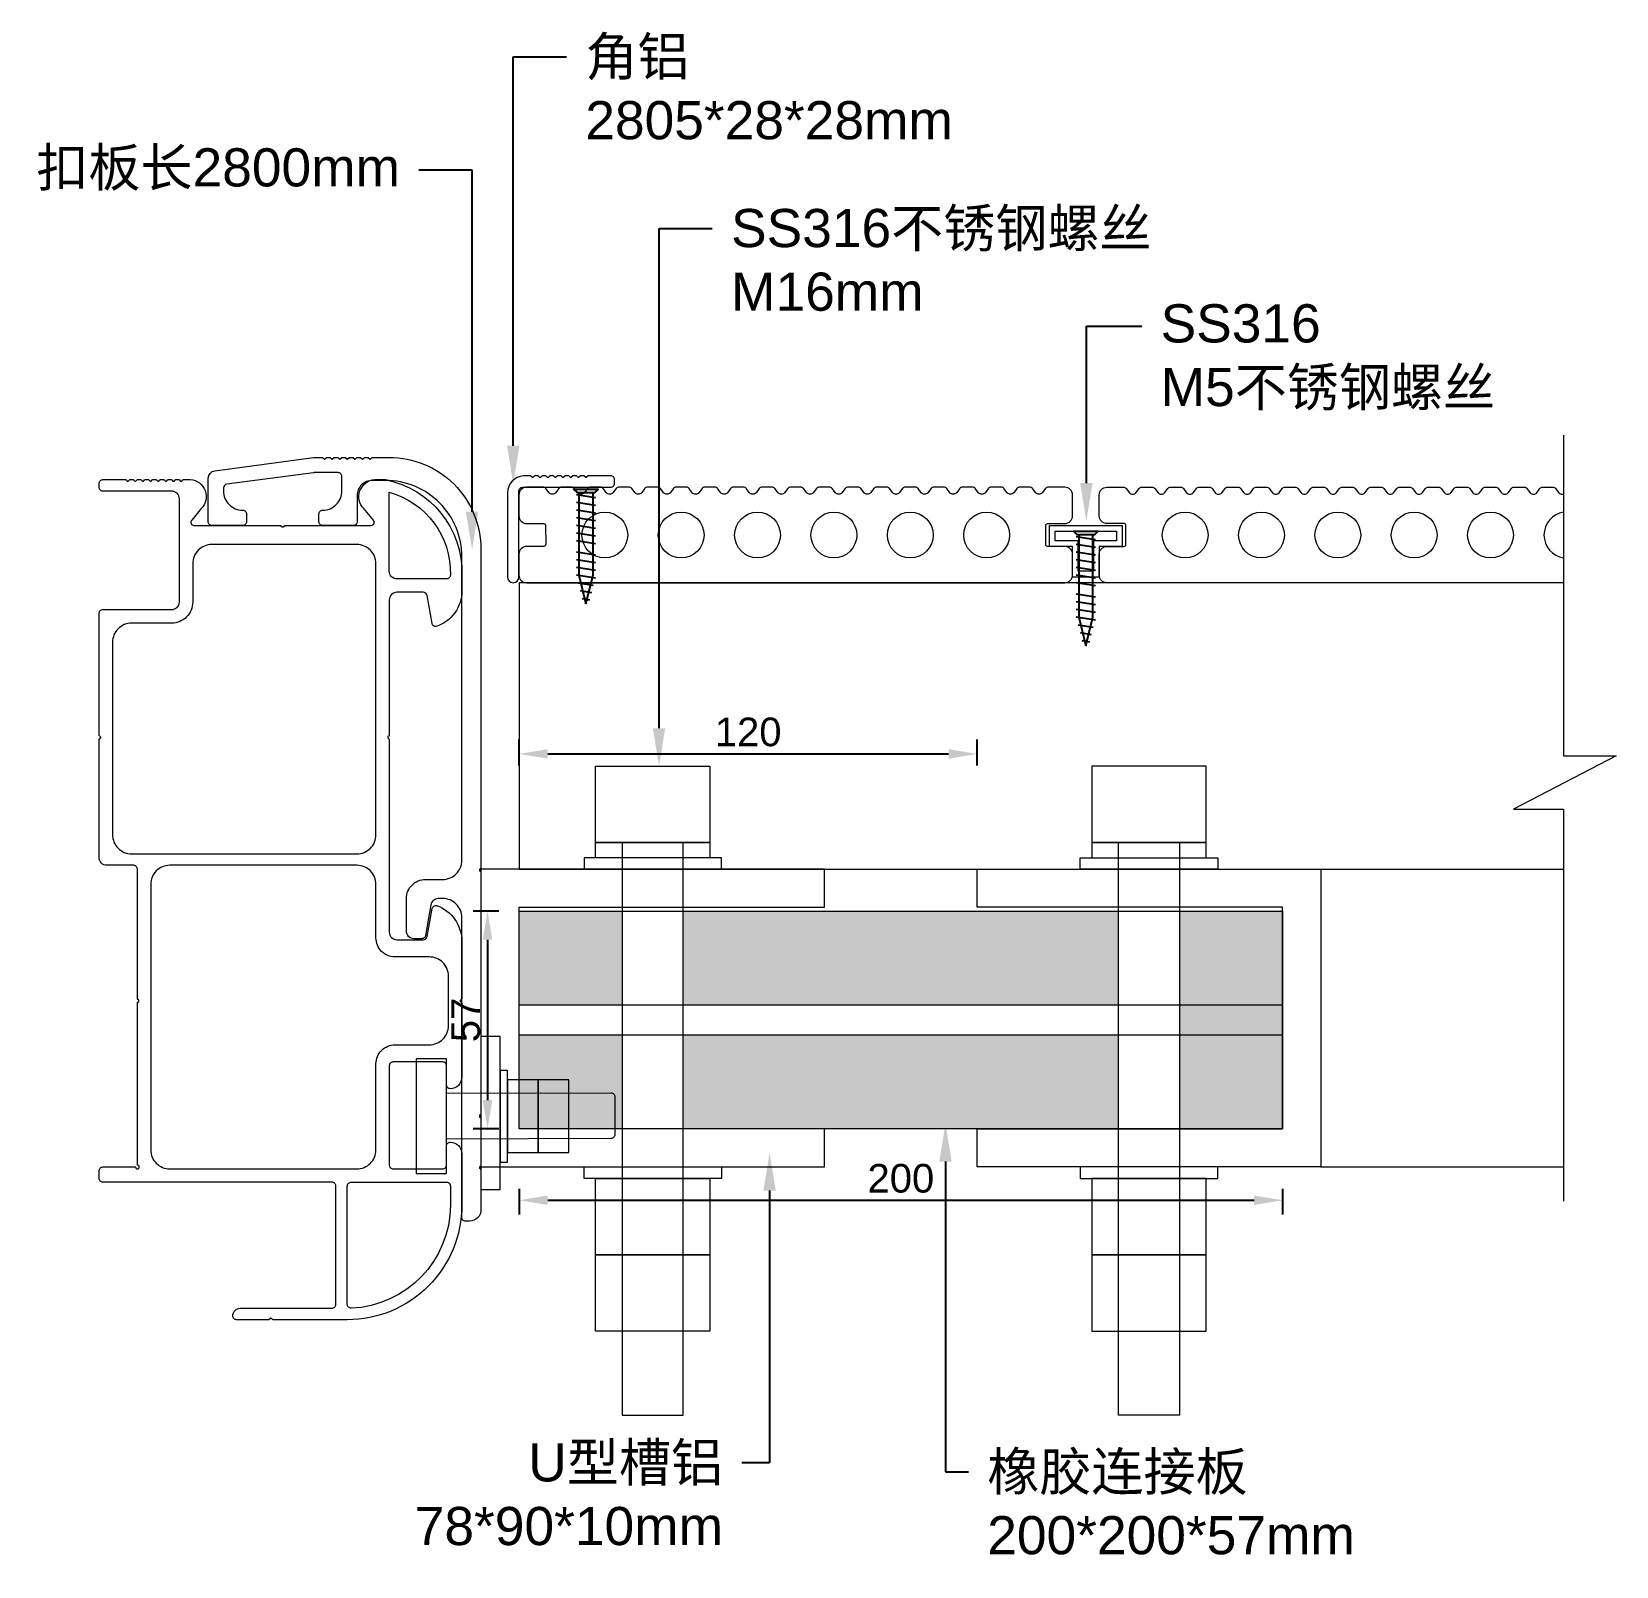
# Model space of a CAD drawing. Header units: millimetres. Extents: x -1822632 to -1305911, y 1206448 to 1536160.
# Drawn here: x -1734417.1 to -1734002, y 1209466.1 to 1209868 of the extents above; entities that cross this region are included whole.
import ezdxf
from ezdxf import colors
from ezdxf.entities.mleader import LeaderData, LeaderLine
from ezdxf.math import Vec2, Vec3

# ---------------------------------------------------------------- set-up
doc = ezdxf.new("R2010")
doc.units = ezdxf.units.MM
doc.header["$LTSCALE"] = 1000
doc.layers.get('0').update_dxf_attribs({"linetype": 'CONTINUOUS'})
doc.layers.get('DEFPOINTS').update_dxf_attribs({"linetype": 'CONTINUOUS'})
for name, color, linetype in [('主梁', 3, 'CONTINUOUS'), ('尺寸', 6, 'CONTINUOUS'), ('文字', 4, 'CONTINUOUS'), ('粗实线', 3, 'CONTINUOUS'), ('结构', 1, 'CONTINUOUS'), ('螺丝', 7, 'CONTINUOUS'), ('软质管', 5, 'CONTINUOUS')]:
    doc.layers.add(name, color=color, linetype=linetype)
doc.styles.add('M', font='arial.ttf')
doc.dimstyles.new('3', dxfattribs={"dimscale": 3, "dimtxt": 2.5, "dimasz": 2.5, "dimexe": 1.25, "dimexo": 0.625, "dimtad": 1, "dimdsep": 46, "dimtxsty": 'M', "dimcen": 2.5, "dimadec": 0, "dimazin": 0, "dimtfac": 1, "dimtmove": 0, "dimatfit": 3, "dimfxl": 1, "dimfxlon": 1, "dimarcsym": 0})
pattern_1 = [(0, (-1669646.8862, 1288799.426), (0, 1.375), [1, -0.375]), (90, (-1669646.8862, 1288799.426), (-1.375, 8e-17), [1, -0.375])]

# ---------------------------------------------------------------- blocks, each defined once
blk = doc.blocks.new('SS410 M5X40')
at = {"color": 5}
for p, q in [((2.5, -1.41), (-2.5, -2.2)), ((2.5, -1.41), (-2.5, -2.2)), ((2.5, -3.41), (-2.5, -4.2)), ((2.5, -3.41), (-2.5, -4.2)), ((-1.85, -22.52), (-1.85, -1)), ((-1.85, -1), (1.85, -1)), ((1.85, -1), (1.85, -22.52)), ((2.5, -5.41), (-2.5, -6.2)), ((2.5, -5.41), (-2.5, -6.2)), ((2.5, -7.41), (-2.5, -8.2)), ((2.5, -7.41), (-2.5, -8.2)), ((2.5, -9.41), (-2.5, -10.2)), ((2.5, -9.41), (-2.5, -10.2)), ((2.5, -9.41), (-2.5, -10.2)), ((2.5, -9.41), (-2.5, -10.2)), ((2.5, -11.41), (-2.5, -12.2)), ((2.5, -11.41), (-2.5, -12.2)), ((2.5, -11.41), (-2.5, -12.2)), ((2.5, -11.41), (-2.5, -12.2)), ((2.5, -13.41), (-2.5, -14.2)), ((2.5, -13.41), (-2.5, -14.2)), ((2.5, -16.41), (-2.5, -17.2)), ((2.5, -16.41), (-2.5, -17.2)), ((2.5, -18.41), (-2.5, -19.2)), ((2.5, -18.41), (-2.5, -19.2)), ((2.5, -18.41), (-2.5, -19.2)), ((2.5, -18.41), (-2.5, -19.2)), ((2.5, -20.41), (-2.5, -21.2)), ((2.5, -20.41), (-2.5, -21.2)), ((2.5, -20.41), (-2.5, -21.2)), ((2.5, -20.41), (-2.5, -21.2)), ((2.5, -22.41), (-2.5, -23.2)), ((2.5, -22.41), (-2.5, -23.2)), ((2.5, -22.41), (-2.5, -23.2)), ((2.03, -24.49), (-1.88, -25.11)), ((0, -30), (-1.85, -22.52)), ((1.85, -22.52), (0, -30)), ((1.52, -26.57), (-1.41, -27.03)), ((1.01, -28.65), (-0.93, -28.96))]:
    blk.add_line(p, q, dxfattribs=at)
blk.add_lwpolyline([(-3.25, 0), (-2.25, -1), (2.25, -1), (3.25, 0)], close=True, dxfattribs=at)
blk = doc.blocks.new('*D329')
at = {"layer": 'DEFPOINTS', "color": 0, "transparency": 16777216}
for p in [(-1734277.75, 1209637.69), (-1734297.71, 1209580.69), (-1734277.75, 1209580.69)]:
    blk.add_point(p, dxfattribs=at)
at = {"layer": '尺寸', "color": 0, "lineweight": -2, "transparency": 16777216}
for p, q in [((-1734294.71, 1209637.69), (-1734301.46, 1209637.69)), ((-1734297.71, 1209630.19), (-1734297.71, 1209588.19)), ((-1734294.71, 1209580.69), (-1734301.46, 1209580.69))]:
    blk.add_line(p, q, dxfattribs=at)
at = {"layer": '尺寸', "color": 0, "transparency": 16777216}
for points in [[(-1734298.96, 1209630.19), (-1734296.46, 1209630.19), (-1734297.71, 1209637.69)], [(-1734298.96, 1209588.19), (-1734296.46, 1209588.19), (-1734297.71, 1209580.69)]]:
    blk.add_solid(points, dxfattribs=at)
at = {"layer": '尺寸', "color": 0, "lineweight": 0, "transparency": 16777216, "insert": (-1734303.39, 1209609.19), "char_height": 7.5, "attachment_point": 5, "rotation": 90, "style": 'M'}
blk.add_mtext('57', dxfattribs=at)
blk = doc.blocks.new('*D330')
at = {"layer": 'DEFPOINTS', "color": 0, "transparency": 16777216}
for p in [(-1734289.43, 1209580.69), (-1734089.43, 1209580.69), (-1734089.43, 1209561.97)]:
    blk.add_point(p, dxfattribs=at)
at = {"layer": '尺寸', "color": 0, "lineweight": -2, "transparency": 16777216}
for p, q in [((-1734289.43, 1209564.97), (-1734289.43, 1209558.22)), ((-1734089.43, 1209564.97), (-1734089.43, 1209558.22)), ((-1734281.93, 1209561.97), (-1734096.93, 1209561.97))]:
    blk.add_line(p, q, dxfattribs=at)
at = {"layer": '尺寸', "color": 0, "transparency": 16777216}
for points in [[(-1734281.93, 1209563.22), (-1734281.93, 1209560.72), (-1734289.43, 1209561.97)], [(-1734096.93, 1209563.22), (-1734096.93, 1209560.72), (-1734089.43, 1209561.97)]]:
    blk.add_solid(points, dxfattribs=at)
at = {"layer": '尺寸', "color": 0, "lineweight": 0, "transparency": 16777216, "insert": (-1734189.43, 1209567.68), "char_height": 7.5, "attachment_point": 5, "style": 'M'}
blk.add_mtext('200', dxfattribs=at)
blk = doc.blocks.new('*D331')
at = {"layer": 'DEFPOINTS', "color": 0, "transparency": 16777216}
for p in [(-1734169.43, 1209678.86), (-1734289.43, 1209648.69), (-1734169.43, 1209648.69)]:
    blk.add_point(p, dxfattribs=at)
at = {"layer": '尺寸', "color": 0, "lineweight": -2, "transparency": 16777216}
for p, q in [((-1734289.43, 1209675.86), (-1734289.43, 1209682.61)), ((-1734281.93, 1209678.86), (-1734176.93, 1209678.86)), ((-1734169.43, 1209675.86), (-1734169.43, 1209682.61))]:
    blk.add_line(p, q, dxfattribs=at)
at = {"layer": '尺寸', "color": 0, "transparency": 16777216}
for points in [[(-1734281.93, 1209680.11), (-1734281.93, 1209677.61), (-1734289.43, 1209678.86)], [(-1734176.93, 1209680.11), (-1734176.93, 1209677.61), (-1734169.43, 1209678.86)]]:
    blk.add_solid(points, dxfattribs=at)
at = {"layer": '尺寸', "color": 0, "lineweight": 0, "transparency": 16777216, "insert": (-1734229.43, 1209684.57), "char_height": 7.5, "attachment_point": 5, "style": 'M'}
blk.add_mtext('120', dxfattribs=at)

msp = doc.modelspace()

# ---------------------------------------------------------------- hatches: boundary and pattern name
at = {"lineweight": 0}
h = msp.add_hatch(dxfattribs=at)
h.set_pattern_fill('ANGLE', color=251, scale=5)
h.set_pattern_definition(pattern_1)
h.paths.add_polyline_path([(-1734262.434, 1209637.687), (-1734289.434, 1209637.687), (-1734289.434, 1209613.187), (-1734262.434, 1209613.187)])
h.paths.add_polyline_path([(-1734132.434, 1209637.687), (-1734246.434, 1209637.687), (-1734246.434, 1209613.187), (-1734132.434, 1209613.187)])
h.paths.add_polyline_path([(-1734089.434, 1209637.687), (-1734116.434, 1209637.687), (-1734116.434, 1209613.187), (-1734089.434, 1209613.187)])
h.paths.add_polyline_path([(-1734089.434, 1209605.187), (-1734116.434, 1209605.187), (-1734116.434, 1209580.687), (-1734089.434, 1209580.687)])
h.paths.add_polyline_path([(-1734132.434, 1209605.187), (-1734246.434, 1209605.187), (-1734246.434, 1209580.687), (-1734209.434, 1209580.687), (-1734132.434, 1209580.687)])
h.paths.add_polyline_path([(-1734262.434, 1209605.187), (-1734289.434, 1209605.187), (-1734289.434, 1209580.687), (-1734262.434, 1209580.687)])
h = msp.add_hatch(dxfattribs=at)
h.set_pattern_fill('ANGLE', color=5, scale=5)
h.set_pattern_definition(pattern_1)
h.paths.add_polyline_path([(-1734262.434, 1209613.187), (-1734289.434, 1209613.187), (-1734289.434, 1209605.187), (-1734262.434, 1209605.187)], flags=16)
h.paths.add_polyline_path([(-1734262.434, 1209613.187), (-1734262.434, 1209605.187), (-1734246.434, 1209605.187), (-1734246.434, 1209613.187)], flags=16)
h.paths.add_polyline_path([(-1734132.434, 1209605.187), (-1734132.434, 1209613.187), (-1734246.434, 1209613.187), (-1734246.434, 1209605.187)], flags=17)
h.paths.add_polyline_path([(-1734116.434, 1209613.187), (-1734132.434, 1209613.187), (-1734132.434, 1209605.187), (-1734116.434, 1209605.187)], flags=16)
h.paths.add_polyline_path([(-1734289.434, 1209613.187), (-1734289.434, 1209605.187), (-1734089.434, 1209605.187), (-1734089.434, 1209613.187)])

# ---------------------------------------------------------------- linework, layer by layer
at = {"color": 1, "lineweight": 0}
for p, q in [((-1734079.434, 1209648.687), (-1734015.833, 1209648.687)), ((-1734079.434, 1209570.687), (-1734015.833, 1209570.687))]:
    msp.add_line(p, q, dxfattribs=at)
msp.add_lwpolyline([(-1734015.833, 1209762.338), (-1734015.833, 1209678.378), (-1734002.026, 1209678.378), (-1734028.983, 1209664.405), (-1734015.833, 1209664.405), (-1734015.833, 1209561.753)], dxfattribs=at)
at = {"color": 34, "lineweight": 0}
for points in [[(-1734146.477, 1209748.691), (-1734150.817, 1209748.691, 0.1989124), (-1734151.522, 1209748.399), (-1734152.379, 1209747.242, -0.4142136), (-1734154.074, 1209747.242), (-1734154.931, 1209748.398, 0.1989124), (-1734155.638, 1209748.691), (-1734158.317, 1209748.691, 0.1989124), (-1734159.022, 1209748.399), (-1734159.879, 1209747.242, -0.4142136), (-1734161.574, 1209747.242), (-1734162.431, 1209748.398, 0.1989124), (-1734163.138, 1209748.691), (-1734165.817, 1209748.691, 0.1989124), (-1734166.522, 1209748.399), (-1734167.379, 1209747.242, -0.4142136), (-1734169.074, 1209747.242), (-1734169.931, 1209748.398, 0.1989124), (-1734170.638, 1209748.691), (-1734173.317, 1209748.691, 0.1989124), (-1734174.022, 1209748.399), (-1734174.879, 1209747.242, -0.4142136), (-1734176.574, 1209747.242), (-1734177.431, 1209748.398, 0.1989124), (-1734178.138, 1209748.691), (-1734180.817, 1209748.691, 0.1989124), (-1734181.522, 1209748.399), (-1734182.379, 1209747.242, -0.4142136), (-1734184.074, 1209747.242), (-1734184.931, 1209748.398, 0.1989124), (-1734185.638, 1209748.691), (-1734188.317, 1209748.691, 0.1989124), (-1734189.022, 1209748.399), (-1734189.879, 1209747.242, -0.4142136), (-1734191.574, 1209747.242), (-1734192.431, 1209748.398, 0.1989124), (-1734193.138, 1209748.691), (-1734195.817, 1209748.691, 0.1989124), (-1734196.522, 1209748.399), (-1734197.379, 1209747.242, -0.4142136), (-1734199.074, 1209747.242), (-1734199.931, 1209748.398, 0.1989124), (-1734200.638, 1209748.691), (-1734203.317, 1209748.691, 0.1989124), (-1734204.022, 1209748.399), (-1734204.879, 1209747.242, -0.4142136), (-1734206.574, 1209747.242), (-1734207.431, 1209748.398, 0.1989124), (-1734208.138, 1209748.691), (-1734210.817, 1209748.691, 0.1989124), (-1734211.522, 1209748.399), (-1734212.379, 1209747.242, -0.4142136), (-1734214.074, 1209747.242), (-1734214.931, 1209748.398, 0.1989124), (-1734215.638, 1209748.691), (-1734218.317, 1209748.691, 0.1989124), (-1734219.022, 1209748.399), (-1734219.879, 1209747.242, -0.4142136), (-1734221.574, 1209747.242), (-1734222.431, 1209748.398, 0.1989124), (-1734223.138, 1209748.691), (-1734225.817, 1209748.691, 0.1989124), (-1734226.522, 1209748.399), (-1734227.379, 1209747.242, -0.4142136), (-1734229.074, 1209747.242), (-1734229.931, 1209748.398, 0.1989124), (-1734230.638, 1209748.691), (-1734233.317, 1209748.691, 0.1989124), (-1734234.022, 1209748.399), (-1734234.879, 1209747.242, -0.4142136), (-1734236.574, 1209747.242), (-1734237.431, 1209748.398, 0.1989124), (-1734238.138, 1209748.691), (-1734240.817, 1209748.691, 0.1989124), (-1734241.522, 1209748.399), (-1734242.379, 1209747.242, -0.4142136), (-1734244.074, 1209747.242), (-1734244.931, 1209748.398, 0.1989124), (-1734245.638, 1209748.691), (-1734248.317, 1209748.691, 0.1989124), (-1734249.022, 1209748.399), (-1734249.879, 1209747.242, -0.4142136), (-1734251.574, 1209747.242), (-1734252.431, 1209748.398, 0.1989124), (-1734253.138, 1209748.691), (-1734255.817, 1209748.691, 0.1989124), (-1734256.522, 1209748.399), (-1734257.379, 1209747.242, -0.4142136), (-1734259.074, 1209747.242), (-1734259.931, 1209748.398, 0.1989124), (-1734260.638, 1209748.691), (-1734263.317, 1209748.691, 0.1989124), (-1734264.022, 1209748.399), (-1734264.879, 1209747.242, -0.4142136), (-1734266.574, 1209747.242), (-1734267.431, 1209748.398, 0.1989124), (-1734268.138, 1209748.691), (-1734270.817, 1209748.691, 0.1989124), (-1734271.522, 1209748.399), (-1734272.379, 1209747.242, -0.4142136), (-1734274.074, 1209747.242), (-1734274.931, 1209748.398, 0.1989124), (-1734275.638, 1209748.691), (-1734278.317, 1209748.691, 0.1989124), (-1734279.022, 1209748.399), (-1734279.879, 1209747.242, -0.4142136), (-1734281.574, 1209747.242), (-1734282.431, 1209748.398, 0.1989124), (-1734283.138, 1209748.691), (-1734287.477, 1209748.691, 0.4142136), (-1734289.477, 1209746.691), (-1734289.477, 1209741.194, 0.4142136), (-1734287.477, 1209739.194), (-1734282.978, 1209739.194, -0.4140419), (-1734282.478, 1209738.694), (-1734282.475, 1209733.689, -0.4143853), (-1734282.975, 1209733.189), (-1734287.477, 1209733.189, 0.4142136), (-1734289.477, 1209731.189), (-1734289.477, 1209725.687, 0.4142136), (-1734287.477, 1209723.687), (-1734146.477, 1209723.687, 0.4142136), (-1734144.477, 1209725.687), (-1734144.477, 1209731.189, 0.4142136), (-1734146.477, 1209733.189), (-1734150.979, 1209733.189, -0.4143853), (-1734151.479, 1209733.689), (-1734151.476, 1209738.694, -0.4140419), (-1734150.976, 1209739.194), (-1734146.476, 1209739.194, 0.4142136), (-1734144.476, 1209741.194), (-1734144.477, 1209746.691, 0.4142136), (-1734146.477, 1209748.691)], [(-1734015.833, 1209723.687), (-1734135.477, 1209723.687, -0.4142136), (-1734137.477, 1209725.687), (-1734137.477, 1209731.189, -0.4142136), (-1734135.477, 1209733.189), (-1734130.975, 1209733.189, 0.4143853), (-1734130.475, 1209733.689), (-1734130.478, 1209738.694, 0.4140419), (-1734130.978, 1209739.194), (-1734135.477, 1209739.194, -0.4142136), (-1734137.477, 1209741.194), (-1734137.477, 1209746.691, -0.4142136), (-1734135.477, 1209748.691)], [(-1734135.477, 1209748.691), (-1734131.136, 1209748.691, -0.1989124), (-1734130.431, 1209748.399), (-1734129.574, 1209747.242, 0.4142136), (-1734127.879, 1209747.242), (-1734127.023, 1209748.398, -0.1989124), (-1734126.316, 1209748.691), (-1734123.636, 1209748.691, -0.1989124), (-1734122.931, 1209748.399), (-1734122.074, 1209747.242, 0.4142136), (-1734120.379, 1209747.242), (-1734119.523, 1209748.398, -0.1989124), (-1734118.816, 1209748.691), (-1734116.136, 1209748.691, -0.1989124), (-1734115.431, 1209748.399), (-1734114.574, 1209747.242, 0.4142136), (-1734112.879, 1209747.242), (-1734112.023, 1209748.398, -0.1989124), (-1734111.316, 1209748.691), (-1734108.636, 1209748.691, -0.1989124), (-1734107.931, 1209748.399), (-1734107.074, 1209747.242, 0.4142136), (-1734105.379, 1209747.242), (-1734104.523, 1209748.398, -0.1989124), (-1734103.816, 1209748.691), (-1734101.136, 1209748.691, -0.1989124), (-1734100.431, 1209748.399), (-1734099.574, 1209747.242, 0.4142136), (-1734097.879, 1209747.242), (-1734097.023, 1209748.398, -0.1989124), (-1734096.316, 1209748.691), (-1734093.636, 1209748.691, -0.1989124), (-1734092.931, 1209748.399), (-1734092.074, 1209747.242, 0.4142136), (-1734090.379, 1209747.242), (-1734089.523, 1209748.398, -0.1989124), (-1734088.816, 1209748.691), (-1734086.136, 1209748.691, -0.1989124), (-1734085.431, 1209748.399), (-1734084.574, 1209747.242, 0.4142136), (-1734082.879, 1209747.242), (-1734082.023, 1209748.398, -0.1989124), (-1734081.316, 1209748.691), (-1734078.636, 1209748.691, -0.1989124), (-1734077.931, 1209748.399), (-1734077.074, 1209747.242, 0.4142136), (-1734075.379, 1209747.242), (-1734074.523, 1209748.398, -0.1989124), (-1734073.816, 1209748.691), (-1734071.136, 1209748.691, -0.1989124), (-1734070.431, 1209748.399), (-1734069.574, 1209747.242, 0.4142136), (-1734067.879, 1209747.242), (-1734067.023, 1209748.398, -0.1989124), (-1734066.316, 1209748.691), (-1734063.636, 1209748.691, -0.1989124), (-1734062.931, 1209748.399), (-1734062.074, 1209747.242, 0.4142136), (-1734060.379, 1209747.242), (-1734059.523, 1209748.398, -0.1989124), (-1734058.816, 1209748.691), (-1734056.136, 1209748.691, -0.1989124), (-1734055.431, 1209748.399), (-1734054.574, 1209747.242, 0.4142136), (-1734052.879, 1209747.242), (-1734052.023, 1209748.398, -0.1989124), (-1734051.316, 1209748.691), (-1734048.636, 1209748.691, -0.1989124), (-1734047.931, 1209748.399), (-1734047.074, 1209747.242, 0.4142136), (-1734045.379, 1209747.242), (-1734044.523, 1209748.398, -0.1989124), (-1734043.816, 1209748.691), (-1734041.136, 1209748.691, -0.1989124), (-1734040.431, 1209748.399), (-1734039.574, 1209747.242, 0.4142136), (-1734037.879, 1209747.242), (-1734037.023, 1209748.398, -0.1989124), (-1734036.316, 1209748.691), (-1734033.636, 1209748.691, -0.1989124), (-1734032.931, 1209748.399), (-1734032.074, 1209747.242, 0.4142136), (-1734030.379, 1209747.242), (-1734029.523, 1209748.398, -0.1989124), (-1734028.816, 1209748.691), (-1734026.136, 1209748.691, -0.1989124), (-1734025.431, 1209748.399), (-1734024.574, 1209747.242, 0.4142136), (-1734022.879, 1209747.242), (-1734022.023, 1209748.398, -0.1989124), (-1734021.316, 1209748.691), (-1734018.636, 1209748.691, -0.1989124), (-1734017.931, 1209748.399), (-1734017.074, 1209747.242, 0.2875101), (-1734015.833, 1209746.957, 0.2875101)]]:
    msp.add_lwpolyline(points, format="xyb", dxfattribs=at)
at = {"lineweight": 0}
for points in [[(-1734137.477, 1209733.189), (-1734137.477, 1209725.189), (-1734144.477, 1209725.189), (-1734144.477, 1209733.189), (-1734150.477, 1209733.189), (-1734150.477, 1209738.689), (-1734131.477, 1209738.689), (-1734131.477, 1209733.189)], [(-1734239.434, 1209675.687), (-1734239.434, 1209655.687), (-1734269.434, 1209655.687), (-1734269.434, 1209675.687)], [(-1734139.434, 1209675.687), (-1734139.434, 1209655.687), (-1734109.434, 1209655.687), (-1734109.434, 1209675.687)], [(-1734239.434, 1209655.687), (-1734239.434, 1209651.687), (-1734269.434, 1209651.687), (-1734269.434, 1209655.687)], [(-1734246.434, 1209505.687), (-1734246.434, 1209655.687), (-1734262.434, 1209655.687), (-1734262.434, 1209505.687)], [(-1734139.434, 1209655.687), (-1734139.434, 1209651.687), (-1734109.434, 1209651.687), (-1734109.434, 1209655.687)], [(-1734132.434, 1209505.687), (-1734132.434, 1209655.687), (-1734116.434, 1209655.687), (-1734116.434, 1209505.687)], [(-1734272.434, 1209651.687), (-1734272.434, 1209648.687), (-1734236.434, 1209648.687), (-1734236.434, 1209651.687)], [(-1734106.434, 1209651.687), (-1734106.434, 1209648.687), (-1734142.434, 1209648.687), (-1734142.434, 1209651.687)], [(-1734272.434, 1209567.687), (-1734272.434, 1209570.687), (-1734236.434, 1209570.687), (-1734236.434, 1209567.687)], [(-1734239.434, 1209567.687), (-1734239.434, 1209547.687), (-1734269.434, 1209547.687), (-1734269.434, 1209567.687)], [(-1734106.434, 1209567.687), (-1734106.434, 1209570.687), (-1734142.434, 1209570.687), (-1734142.434, 1209567.687)], [(-1734139.434, 1209567.687), (-1734139.434, 1209547.687), (-1734109.434, 1209547.687), (-1734109.434, 1209567.687)], [(-1734239.434, 1209547.687), (-1734239.434, 1209527.687), (-1734269.434, 1209527.687), (-1734269.434, 1209547.687)], [(-1734139.434, 1209547.687), (-1734139.434, 1209527.687), (-1734109.434, 1209527.687), (-1734109.434, 1209547.687)]]:
    msp.add_lwpolyline(points, close=True, dxfattribs=at)
at = {"color": 8, "lineweight": 0}
msp.add_lwpolyline([(-1734148.977, 1209734.689), (-1734148.977, 1209737.189), (-1734132.977, 1209737.189), (-1734132.977, 1209734.689), (-1734138.977, 1209734.689), (-1734138.977, 1209726.689), (-1734142.977, 1209726.689), (-1734142.977, 1209734.689)], close=True, dxfattribs=at)
at = {"color": 2, "lineweight": 0}
msp.add_lwpolyline([(-1734015.833, 1209723.687), (-1734289.434, 1209723.687), (-1734289.434, 1209648.687), (-1734015.833, 1209648.687)], dxfattribs=at)
msp.add_lwpolyline([(-1734015.833, 1209723.687), (-1734289.434, 1209723.687), (-1734289.434, 1209648.687), (-1734015.833, 1209648.687)], dxfattribs=at)
at = {"color": 4, "lineweight": 0}
for points in [[(-1734209.434, 1209648.687), (-1734299.434, 1209648.687), (-1734299.434, 1209570.687), (-1734209.434, 1209570.687), (-1734209.434, 1209580.687), (-1734289.434, 1209580.687), (-1734289.434, 1209638.687), (-1734209.434, 1209638.687)], [(-1734169.434, 1209648.687), (-1734079.434, 1209648.687), (-1734079.434, 1209570.687), (-1734169.434, 1209570.687), (-1734169.434, 1209580.687), (-1734089.434, 1209580.687), (-1734089.434, 1209638.687), (-1734169.434, 1209638.687)]]:
    msp.add_lwpolyline(points, close=True, dxfattribs=at)
at = {"color": 8, "lineweight": 0}
for centre in [(-1734266.977, 1209736.187), (-1734246.977, 1209736.187), (-1734226.977, 1209736.187), (-1734206.977, 1209736.187), (-1734186.977, 1209736.187), (-1734166.977, 1209736.187), (-1734114.977, 1209736.187), (-1734094.977, 1209736.187), (-1734074.977, 1209736.187), (-1734054.977, 1209736.187), (-1734034.977, 1209736.187)]:
    msp.add_circle(centre, 6, dxfattribs=at)
msp.add_arc((-1734014.977, 1209736.187), 6, 98.20687, 261.79313, dxfattribs=at)
at = {"layer": '主梁', "color": 3, "linetype": 'ByBlock', "lineweight": 0, "ltscale": 0.5}
msp.add_lwpolyline([(-1734304.434, 1209560.687), (-1734304.434, 1209560.687, -0.4142136), (-1734334.434, 1209530.687), (-1734353.851, 1209530.687, -0.1989124), (-1734353.992, 1209530.746), (-1734354.292, 1209531.046, 0.4142136), (-1734354.575, 1209531.046), (-1734354.875, 1209530.746, -0.1989124), (-1734355.017, 1209530.687), (-1734363.434, 1209530.687, -0.4142136), (-1734364.434, 1209531.687), (-1734364.434, 1209531.687, -0.4142136), (-1734362.434, 1209533.687), (-1734338.434, 1209533.687, 0.4142136), (-1734337.434, 1209534.687), (-1734337.434, 1209565.687, 0.4142136), (-1734338.434, 1209566.687), (-1734398.434, 1209566.687, -0.4142136), (-1734399.434, 1209567.687), (-1734399.434, 1209569.687, -0.4142136), (-1734398.434, 1209570.687), (-1734389.934, 1209570.687, 2.4142136), (-1734389.434, 1209571.187), (-1734389.434, 1209613.604, -0.1989124), (-1734389.375, 1209613.745), (-1734389.075, 1209614.045, 0.4142136), (-1734389.075, 1209614.328), (-1734389.375, 1209614.628, -0.1989124), (-1734389.434, 1209614.77), (-1734389.434, 1209648.687, 0.4142136), (-1734390.434, 1209649.687), (-1734397.434, 1209649.687, -0.4142136), (-1734399.434, 1209651.687), (-1734399.434, 1209682.604), (-1734399.434, 1209682.604, -0.1989124), (-1734399.375, 1209682.746), (-1734399.075, 1209683.046, 0.4142136), (-1734399.075, 1209683.329), (-1734399.375, 1209683.629, -0.1989124), (-1734399.434, 1209683.77), (-1734399.434, 1209715.687, -0.4142136), (-1734398.434, 1209716.687), (-1734380.434, 1209716.687, 0.4226261), (-1734378.434, 1209718.607, 0.0031017), (-1734378.434, 1209745.687, 0.4142136), (-1734380.434, 1209747.687), (-1734398.434, 1209747.687, -0.4142136), (-1734399.434, 1209748.687), (-1734399.434, 1209749.687, -0.4142136), (-1734398.434, 1209750.687), (-1734392.546, 1209750.687, -0.1989124), (-1734392.404, 1209750.629), (-1734392.104, 1209750.329, 0.4142136), (-1734391.822, 1209750.329), (-1734391.522, 1209750.629, -0.1989124), (-1734391.38, 1209750.687), (-1734390.546, 1209750.687, -0.1989124), (-1734390.404, 1209750.629), (-1734390.104, 1209750.329, 0.4142136), (-1734389.822, 1209750.329), (-1734389.522, 1209750.629, -0.1989124), (-1734389.38, 1209750.687), (-1734388.546, 1209750.687, -0.1989124), (-1734388.404, 1209750.629), (-1734388.104, 1209750.329, 0.4142136), (-1734387.822, 1209750.329), (-1734387.522, 1209750.629, -0.1989124), (-1734387.38, 1209750.687), (-1734386.546, 1209750.687, -0.1989124), (-1734386.404, 1209750.629), (-1734386.104, 1209750.329, 0.4142136), (-1734385.822, 1209750.329), (-1734385.522, 1209750.629, -0.1989124), (-1734385.38, 1209750.687), (-1734384.546, 1209750.687, -0.1989124), (-1734384.404, 1209750.629), (-1734384.104, 1209750.329, 0.4142136), (-1734383.822, 1209750.329), (-1734383.522, 1209750.629, -0.1989124), (-1734383.38, 1209750.687), (-1734382.546, 1209750.687, -0.1989124), (-1734382.404, 1209750.629), (-1734382.104, 1209750.329, 0.4142136), (-1734381.822, 1209750.329), (-1734381.522, 1209750.629, -0.1989124), (-1734381.38, 1209750.687), (-1734380.546, 1209750.687, -0.1989124), (-1734380.404, 1209750.629), (-1734380.104, 1209750.329, 0.4142136), (-1734379.822, 1209750.329), (-1734379.522, 1209750.629, -0.1989124), (-1734379.38, 1209750.687), (-1734378.546, 1209750.687, -0.1989124), (-1734378.404, 1209750.629), (-1734378.104, 1209750.329, 0.4142136), (-1734377.822, 1209750.329), (-1734377.522, 1209750.629, -0.1989124), (-1734377.38, 1209750.687), (-1734375.556, 1209750.687, -0.6456052), (-1734372.714, 1209743.087), (-1734375.206, 1209740.052, 0.6579407), (-1734374.64, 1209738.686), (-1734351.95, 1209738.686, -0.1989124), (-1734351.809, 1209738.628), (-1734351.509, 1209738.328, 0.4142136), (-1734351.226, 1209738.328), (-1734350.926, 1209738.628, -0.1989124), (-1734350.784, 1209738.686), (-1734328.158, 1209738.686, 0.6579407), (-1734327.592, 1209740.052), (-1734330.085, 1209743.087, -0.6456052), (-1734327.243, 1209750.687), (-1734324.434, 1209750.687, -0.3659379), (-1734304.434, 1209725.687), (-1734304.434, 1209721.598, -0.3262552), (-1734311.234, 1209712.186, -0.3624885), (-1734312.218, 1209713.008), (-1734313.555, 1209720.365, 0.3624885), (-1734314.539, 1209721.186), (-1734321.43, 1209721.186, 0.4142136), (-1734323.43, 1209719.186), (-1734323.43, 1209683.77, -0.1989124), (-1734323.488, 1209683.629), (-1734323.788, 1209683.329, 0.4142136), (-1734323.788, 1209683.046), (-1734323.488, 1209682.746, -0.1989124), (-1734323.43, 1209682.604), (-1734323.43, 1209632.186, 0.4142136), (-1734321.43, 1209630.186), (-1734314.539, 1209630.186, 0.3624885), (-1734313.555, 1209631.008), (-1734312.218, 1209638.365, -0.4035353), (-1734311.055, 1209639.186, -0.3136842), (-1734304.434, 1209629.775), (-1734304.434, 1209614.77, -0.1989124), (-1734304.492, 1209614.628), (-1734304.792, 1209614.328, 0.4142136), (-1734304.792, 1209614.045), (-1734304.492, 1209613.745, -0.1989124), (-1734304.434, 1209613.604), (-1734304.434, 1209601.098), (-1734304.434, 1209594.187, -0.4142136), (-1734307.434, 1209591.187, -0.4142136), (-1734308.434, 1209592.187), (-1734308.434, 1209597.187, 0.4142136), (-1734309.434, 1209598.187), (-1734322.43, 1209598.187, 0.4142136), (-1734323.43, 1209597.187), (-1734323.43, 1209571.187, 0.4142136), (-1734322.43, 1209570.187), (-1734309.434, 1209570.187, 0.4142136), (-1734308.434, 1209571.187), (-1734308.434, 1209576.187, -0.4142136), (-1734307.434, 1209577.187, -0.4142136), (-1734304.434, 1209574.187), (-1734304.434, 1209561.271)], format="xyb", close=True, dxfattribs=at)
at = {"layer": '主梁', "color": 8, "lineweight": 0}
for points in [[(-1734323.43, 1209747.37, -0.3449137), (-1734307.433, 1209725.768), (-1734307.433, 1209725.686, -0.4142136), (-1734308.433, 1209724.686), (-1734321.43, 1209724.686, -0.4142136), (-1734323.43, 1209726.686), (-1734323.43, 1209747.37)], [(-1734395.934, 1209657.687, 0.4142136), (-1734390.934, 1209652.687), (-1734331.93, 1209652.687, 0.4142136), (-1734326.93, 1209657.687), (-1734326.93, 1209728.686, 0.4142136), (-1734331.93, 1209733.686), (-1734369.934, 1209733.686, 0.4142136), (-1734374.934, 1209728.686), (-1734374.934, 1209718.607, -0.4142136), (-1734380.434, 1209713.107), (-1734390.934, 1209713.107, 0.4142136), (-1734395.934, 1209708.107)], [(-1734333.434, 1209566.687), (-1734308.434, 1209566.687, -0.4142136), (-1734307.434, 1209565.687), (-1734307.434, 1209560.687, -0.401017), (-1734333.434, 1209533.687), (-1734333.434, 1209533.687, -0.4142136), (-1734334.434, 1209534.687), (-1734334.434, 1209565.687, -0.4142136)]]:
    msp.add_lwpolyline(points, format="xyb", close=True, dxfattribs=at)
msp.add_lwpolyline([(-1734331.93, 1209570.187, 0.4142136), (-1734326.93, 1209575.187), (-1734326.93, 1209597.687, -0.4142136), (-1734321.93, 1209602.687), (-1734312.934, 1209602.687, 0.4142136), (-1734307.934, 1209607.687), (-1734307.934, 1209620.686, 0.4142136), (-1734312.934, 1209625.686), (-1734321.93, 1209625.686, -0.4142136), (-1734326.93, 1209630.686), (-1734326.93, 1209644.687, 0.4142136), (-1734331.93, 1209649.687), (-1734380.934, 1209649.687, 0.4142136), (-1734385.934, 1209644.687), (-1734385.934, 1209575.187, 0.4142136), (-1734380.934, 1209570.187), (-1734331.93, 1209570.187)], format="xyb", dxfattribs=at)
at = {"layer": '尺寸', "color": 5, "lineweight": 0}
msp.add_lwpolyline([(-1734289.434, 1209613.187), (-1734089.434, 1209613.187), (-1734089.434, 1209605.187), (-1734289.434, 1209605.187)], close=True, dxfattribs=at)
at = {"layer": '粗实线', "linetype": 'ByBlock', "lineweight": 0, "ltscale": 0.5}
msp.add_lwpolyline([(-1734299.434, 1209584.569), (-1734299.434, 1209584.569, -0.1989124), (-1734299.492, 1209584.428), (-1734299.792, 1209584.128, 0.4142136), (-1734299.792, 1209583.845), (-1734299.492, 1209583.545, -0.1989124), (-1734299.434, 1209583.404), (-1734299.434, 1209571.069, -0.1989124), (-1734299.492, 1209570.928), (-1734299.792, 1209570.628, 0.4142136), (-1734299.792, 1209570.345), (-1734299.492, 1209570.045, -0.1989124), (-1734299.434, 1209569.904), (-1734299.434, 1209559.486, -0.4142136), (-1734302.434, 1209556.486), (-1734303.434, 1209556.486, -0.4142136), (-1734304.434, 1209557.486), (-1734304.434, 1209629.574), (-1734304.434, 1209635.986, 0.4142136), (-1734309.434, 1209640.986), (-1734310.624, 1209640.986, 0.3655913), (-1734312.595, 1209639.322), (-1734313.964, 1209631.291, -0.3655913), (-1734314.95, 1209630.459), (-1734316.95, 1209630.459, -0.4142136), (-1734318.95, 1209632.459), (-1734318.95, 1209640.986, -0.4142136), (-1734313.95, 1209645.986), (-1734309.434, 1209645.986, 0.4142136), (-1734304.434, 1209650.986), (-1734304.434, 1209730.486, 0.4142136), (-1734324.434, 1209750.486), (-1734327.867, 1209750.486, 0.4142136), (-1734331.867, 1209746.486), (-1734331.867, 1209739.686, -0.4142136), (-1734332.867, 1209738.686), (-1734340.867, 1209738.686, -0.4142136), (-1734341.867, 1209739.686), (-1734341.867, 1209741.686, -0.4142136), (-1734340.867, 1209742.686), (-1734340.867, 1209742.686, 0.4142136), (-1734335.867, 1209747.686), (-1734335.867, 1209751.512, 0.4142136), (-1734336.867, 1209752.512), (-1734343.131, 1209752.512, 0.0330397), (-1734343.263, 1209752.504), (-1734365.999, 1209749.482, 0.3760277), (-1734366.867, 1209748.491), (-1734366.867, 1209747.686, 0.4142136), (-1734361.867, 1209742.686), (-1734361.867, 1209742.686, -0.4142136), (-1734360.867, 1209741.686), (-1734360.867, 1209739.686, -0.4142136), (-1734361.867, 1209738.686), (-1734369.867, 1209738.686, -0.4142136), (-1734370.867, 1209739.686), (-1734370.867, 1209751.019, -0.375471), (-1734369.135, 1209753.001), (-1734343.295, 1209756.486), (-1734341.017, 1209756.486, -0.1989124), (-1734340.875, 1209756.428), (-1734340.575, 1209756.128, 0.4142136), (-1734340.292, 1209756.128), (-1734339.992, 1209756.428, -0.1989124), (-1734339.851, 1209756.486), (-1734339.017, 1209756.486, -0.1989124), (-1734338.875, 1209756.428), (-1734338.575, 1209756.128, 0.4142136), (-1734338.292, 1209756.128), (-1734337.992, 1209756.428, -0.1989124), (-1734337.851, 1209756.486), (-1734337.017, 1209756.486, -0.1989124), (-1734336.875, 1209756.428), (-1734336.575, 1209756.128, 0.4142136), (-1734336.292, 1209756.128), (-1734335.992, 1209756.428, -0.1989124), (-1734335.851, 1209756.486), (-1734335.017, 1209756.486, -0.1989124), (-1734334.875, 1209756.428), (-1734334.575, 1209756.128, 0.4142136), (-1734334.292, 1209756.128), (-1734333.992, 1209756.428, -0.1989124), (-1734333.851, 1209756.486), (-1734333.017, 1209756.486, -0.1989124), (-1734332.875, 1209756.428), (-1734332.575, 1209756.128, 0.4142136), (-1734332.292, 1209756.128), (-1734331.992, 1209756.428, -0.1989124), (-1734331.851, 1209756.486), (-1734331.017, 1209756.486, -0.1989124), (-1734330.875, 1209756.428), (-1734330.575, 1209756.128, 0.4142136), (-1734330.292, 1209756.128), (-1734329.992, 1209756.428, -0.1989124), (-1734329.851, 1209756.486), (-1734329.017, 1209756.486, -0.1989124), (-1734328.875, 1209756.428), (-1734328.575, 1209756.128, 0.4142136), (-1734328.292, 1209756.128), (-1734327.992, 1209756.428, -0.1989124), (-1734327.851, 1209756.486), (-1734323.434, 1209756.486, -0.4142136), (-1734299.434, 1209732.486), (-1734299.434, 1209649.069, -0.1989124), (-1734299.492, 1209648.928), (-1734299.792, 1209648.628, 0.4142136), (-1734299.792, 1209648.345), (-1734299.492, 1209648.045, -0.1989124), (-1734299.434, 1209647.904), (-1734299.434, 1209584.569)], format="xyb", close=True, dxfattribs=at)
at = {"layer": '结构', "color": 3, "linetype": 'ByBlock', "lineweight": 0, "ltscale": 0.5}
msp.add_lwpolyline([(-1734264.442, 1209750.69, 0.4142136), (-1734265.442, 1209751.69), (-1734271.33, 1209751.69, 0.1989124), (-1734271.472, 1209751.632), (-1734271.772, 1209751.332, -0.4142136), (-1734272.055, 1209751.332), (-1734272.355, 1209751.632, 0.1989124), (-1734272.496, 1209751.69), (-1734273.33, 1209751.69, 0.1989124), (-1734273.472, 1209751.632), (-1734273.772, 1209751.332, -0.4142136), (-1734274.055, 1209751.332), (-1734274.355, 1209751.632, 0.1989124), (-1734274.496, 1209751.69), (-1734275.33, 1209751.69, 0.1989124), (-1734275.472, 1209751.632), (-1734275.772, 1209751.332, -0.4142136), (-1734276.055, 1209751.332), (-1734276.355, 1209751.632, 0.1989124), (-1734276.496, 1209751.69), (-1734277.33, 1209751.69, 0.1989124), (-1734277.472, 1209751.632), (-1734277.772, 1209751.332, -0.4142136), (-1734278.055, 1209751.332), (-1734278.355, 1209751.632, 0.1989124), (-1734278.496, 1209751.69), (-1734279.33, 1209751.69, 0.1989124), (-1734279.472, 1209751.632), (-1734279.772, 1209751.332, -0.4142136), (-1734280.055, 1209751.332), (-1734280.355, 1209751.632, 0.1989124), (-1734280.496, 1209751.69), (-1734281.33, 1209751.69, 0.1989124), (-1734281.472, 1209751.632), (-1734281.772, 1209751.332, -0.4142136), (-1734282.055, 1209751.332), (-1734282.355, 1209751.632, 0.1989124), (-1734282.496, 1209751.69), (-1734283.33, 1209751.69, 0.1989124), (-1734283.472, 1209751.632), (-1734283.772, 1209751.332, -0.4142136), (-1734284.055, 1209751.332), (-1734284.355, 1209751.632, 0.1989124), (-1734284.496, 1209751.69), (-1734285.33, 1209751.69, 0.1989124), (-1734285.472, 1209751.632), (-1734285.772, 1209751.332, -0.4142136), (-1734286.055, 1209751.332), (-1734286.355, 1209751.632, 0.1989124), (-1734286.496, 1209751.69), (-1734288.321, 1209751.69, 0.3948924), (-1734292.477, 1209747.248), (-1734292.477, 1209725.19, 1), (-1734289.477, 1209725.19), (-1734289.477, 1209747.69, -0.4142136), (-1734288.477, 1209748.69), (-1734265.442, 1209748.69, 0.4142136), (-1734264.442, 1209749.69)], format="xyb", close=True, dxfattribs=at)
at = {"layer": '螺丝', "lineweight": 0}
for points in [[(-1734294.434, 1209604.832), (-1734299.434, 1209604.832), (-1734299.434, 1209564.832), (-1734294.434, 1209564.832)], [(-1734308.434, 1209598.986), (-1734316.434, 1209598.986), (-1734316.434, 1209568.986), (-1734308.434, 1209568.986)], [(-1734292.434, 1209595.986), (-1734294.434, 1209595.986), (-1734294.434, 1209571.986), (-1734292.434, 1209571.986)], [(-1734284.434, 1209593.486), (-1734292.434, 1209593.486), (-1734292.434, 1209574.486), (-1734284.434, 1209574.486)], [(-1734276.434, 1209593.486), (-1734284.434, 1209593.486), (-1734284.434, 1209574.486), (-1734276.434, 1209574.486)]]:
    msp.add_lwpolyline(points, close=True, dxfattribs=at)
msp.add_lwpolyline([(-1734308.434, 1209589.986), (-1734265.375, 1209590.121, -0.4142136), (-1734264.375, 1209589.121), (-1734264.375, 1209579.121, -0.4142136), (-1734265.375, 1209578.121), (-1734308.434, 1209577.986)], format="xyb", dxfattribs=at)
at = {"layer": '软质管', "lineweight": 0}
msp.add_lwpolyline([(-1734289.434, 1209637.687), (-1734089.434, 1209637.687), (-1734089.434, 1209580.687), (-1734289.434, 1209580.687)], close=True, dxfattribs=at)

# ---------------------------------------------------------------- block references
at = {"lineweight": 0, "xscale": -1}
for p in [(-1734271.913, 1209748.19), (-1734140.977, 1209737.189)]:
    msp.add_blockref('SS410 M5X40', p, dxfattribs=at)

# ---------------------------------------------------------------- dimensions: what is measured, and where the dimension line sits
at = {"layer": '尺寸', "lineweight": 0}
for base, p1, p2, picture, middle in [((-1734169.434, 1209678.864), (-1734289.434, 1209648.687), (-1734169.434, 1209648.687), '*D331', (-1734229.434, 1209684.568)), ((-1734089.434, 1209561.971), (-1734289.434, 1209580.687), (-1734089.434, 1209580.687), '*D330', (-1734189.434, 1209567.675))]:
    dim = msp.add_linear_dim(base=base, p1=p1, p2=p2, dimstyle='3', dxfattribs=at)
    dim.commit()
    dim.dimension.update_dxf_attribs({"geometry": picture, "text_midpoint": middle})
dim = msp.add_linear_dim(base=(-1734297.706, 1209580.687), p1=(-1734277.747, 1209637.687), p2=(-1734277.747, 1209580.687), angle=90, dimstyle='3', dxfattribs=at)
dim.commit()
dim.dimension.update_dxf_attribs({"geometry": '*D329', "text_midpoint": (-1734303.395, 1209609.187)})

# ---------------------------------------------------------------- leaders
at = {"layer": '文字', "lineweight": 0}
ml = msp.add_multileader_mtext('Standard', dxfattribs=at)
ml.set_content('{\\fSimSun|b0|i0|c134|p2;角铝\\P}2805*28*28mm', color=256, style='M')
ml.set_leader_properties()
ml.build(insert=Vec2(0, 0))
ml.multileader.update_dxf_attribs({"dogleg_length": 0.36, "arrow_head_size": 9.886})
ctx = ml.context
ctx.base_point, ctx.char_height, ctx.arrow_head_size, ctx.landing_gap_size, ctx.plane_origin = Vec3(-1734277.043, 1209861.407), 10, 9.886, 4.943, Vec3(-1734290.973, 1209727.064)
notes = []
notes.append((ctx, [(0, (1, 1, 0), (-1734290.973, 1209861.407), (1, 0), 13.93, [(0, [(-1734290.973, 1209749.677)], 0, [])])]))
ctx.mtext.insert, ctx.mtext.flow_direction = Vec3(-1734272.1, 1209866.493), 5
ml = msp.add_multileader_mtext('Standard', dxfattribs=at)
ml.set_content('{\\fSimSun|b0|i0|c134|p2;扣板长}2800mm', color=256, style='M')
ml.set_leader_properties()
ml.build(insert=Vec2(0, 0))
ml.multileader.update_dxf_attribs({"dogleg_length": 0.36, "arrow_head_size": 9.886})
ctx = ml.context
ctx.base_point, ctx.char_height, ctx.arrow_head_size, ctx.landing_gap_size, ctx.plane_origin = Vec3(-1734420.915, 1209831.711), 10, 9.886, 4.943, Vec3(-1734301.758, 1209727.064)
ctx.text_align_type = 2
notes.append((ctx, [(0, (1, 1, 0), (-1734301.758, 1209831.711), (-1, 0), 13.93, [(0, [(-1734301.758, 1209732.385)], 0, [])])]))
ctx.mtext.insert, ctx.mtext.alignment, ctx.mtext.flow_direction = Vec3(-1734320.631, 1209837.461), 3, 5
ml = msp.add_multileader_mtext('Standard', dxfattribs=at)
ml.set_content('SS316{\\fSimSun|b0|i0|c134|p2;不锈钢螺丝\\P}M16mm', color=256, style='M')
ml.set_leader_properties()
ml.build(insert=Vec2(0, 0))
ml.multileader.update_dxf_attribs({"dogleg_length": 0.36, "arrow_head_size": 9.886})
ctx = ml.context
ctx.base_point, ctx.char_height, ctx.arrow_head_size, ctx.landing_gap_size, ctx.plane_origin = Vec3(-1734238.856, 1209816.488), 10, 9.886, 4.943, Vec3(-1734252.786, 1209727.064)
notes.append((ctx, [(0, (1, 1, 0), (-1734252.786, 1209816.488), (1, 0), 13.93, [(0, [(-1734252.786, 1209675.687)], 0, [])])]))
ctx.mtext.insert, ctx.mtext.flow_direction = Vec3(-1734233.913, 1209821.574), 5
ml = msp.add_multileader_mtext('Standard', dxfattribs=at)
ml.set_content('SS316 \\PM5{\\fSimSun|b0|i0|c134|p2;不锈钢螺丝}', color=256, style='M')
ml.set_leader_properties()
ml.build(insert=Vec2(0, 0))
ml.multileader.update_dxf_attribs({"dogleg_length": 0.36, "arrow_head_size": 9.886})
ctx = ml.context
ctx.base_point, ctx.char_height, ctx.arrow_head_size, ctx.landing_gap_size, ctx.plane_origin = Vec3(-1734126.331, 1209790.916), 10, 9.886, 4.943, Vec3(-1734140.843, 1209762.68)
notes.append((ctx, [(0, (1, 1, 0), (-1734140.843, 1209790.916), (1, 0), 14.512, [(0, [(-1734140.843, 1209739.915)], 0, [])])]))
ctx.mtext.insert, ctx.mtext.flow_direction = Vec3(-1734121.388, 1209796.61), 5
ml = msp.add_multileader_mtext('Standard', dxfattribs=at)
ml.set_content('{\\fSimSun|b0|i0|c134|p2;橡胶连接板}\\P200*200*57mm', color=256, style='M')
ml.set_leader_properties()
ml.build(insert=Vec2(0, 0))
ml.multileader.update_dxf_attribs({"dogleg_length": 0.36, "arrow_head_size": 9.886})
ctx = ml.context
ctx.base_point, ctx.char_height, ctx.arrow_head_size, ctx.landing_gap_size, ctx.plane_origin = Vec3(-1734171.75, 1209490.852), 10, 9.886, 4.943, Vec3(-1734177.749, 1209627.511)
notes.append((ctx, [(0, (1, 1, 0), (-1734177.749, 1209490.852), (1, 0), 5.999, [(0, [(-1734177.749, 1209581.985)], 0, [])])]))
ctx.mtext.insert, ctx.mtext.flow_direction = Vec3(-1734166.807, 1209495.937), 5
ml = msp.add_multileader_mtext('Standard', dxfattribs=at)
ml.set_content('{\\C4;U\\fSimSun|b0|i0|c134|p2;型槽铝\\fArial|b0|i0|c0|p34;\\P78*90*10mm}', color=256, style='M')
ml.set_leader_properties()
ml.build(insert=Vec2(0, 0))
ml.multileader.update_dxf_attribs({"dogleg_length": 0.36, "arrow_head_size": 9.886})
ctx = ml.context
ctx.base_point, ctx.char_height, ctx.arrow_head_size, ctx.landing_gap_size, ctx.plane_origin = Vec3(-1734320.163, 1209493.251), 10, 9.886, 4.943, Vec3(-1734223.814, 1209629.91)
ctx.text_align_type = 2
notes.append((ctx, [(0, (1, 1, 0), (-1734223.814, 1209493.251), (-1, 0), 7.262, [(0, [(-1734223.814, 1209574.384)], 0, [])])]))
ctx.mtext.insert, ctx.mtext.alignment, ctx.mtext.flow_direction = Vec3(-1734236.019, 1209498.336), 3, 5
for ctx, leaders in notes:
    for number, flags, end, landing, length, lines in leaders:
        leader = LeaderData()
        leader.index, (leader.has_last_leader_line, leader.has_dogleg_vector, leader.attachment_direction) = number, flags
        leader.last_leader_point, leader.dogleg_vector, leader.dogleg_length = Vec3(end), Vec3(landing), length
        for number, points, colour, breaks in lines:
            line = LeaderLine()
            line.index, line.vertices, line.color, line.breaks = number, Vec3.list(points), colors.encode_raw_color(colour), breaks
            leader.lines.append(line)
        ctx.leaders.append(leader)

doc.saveas('drawing.dxf')
